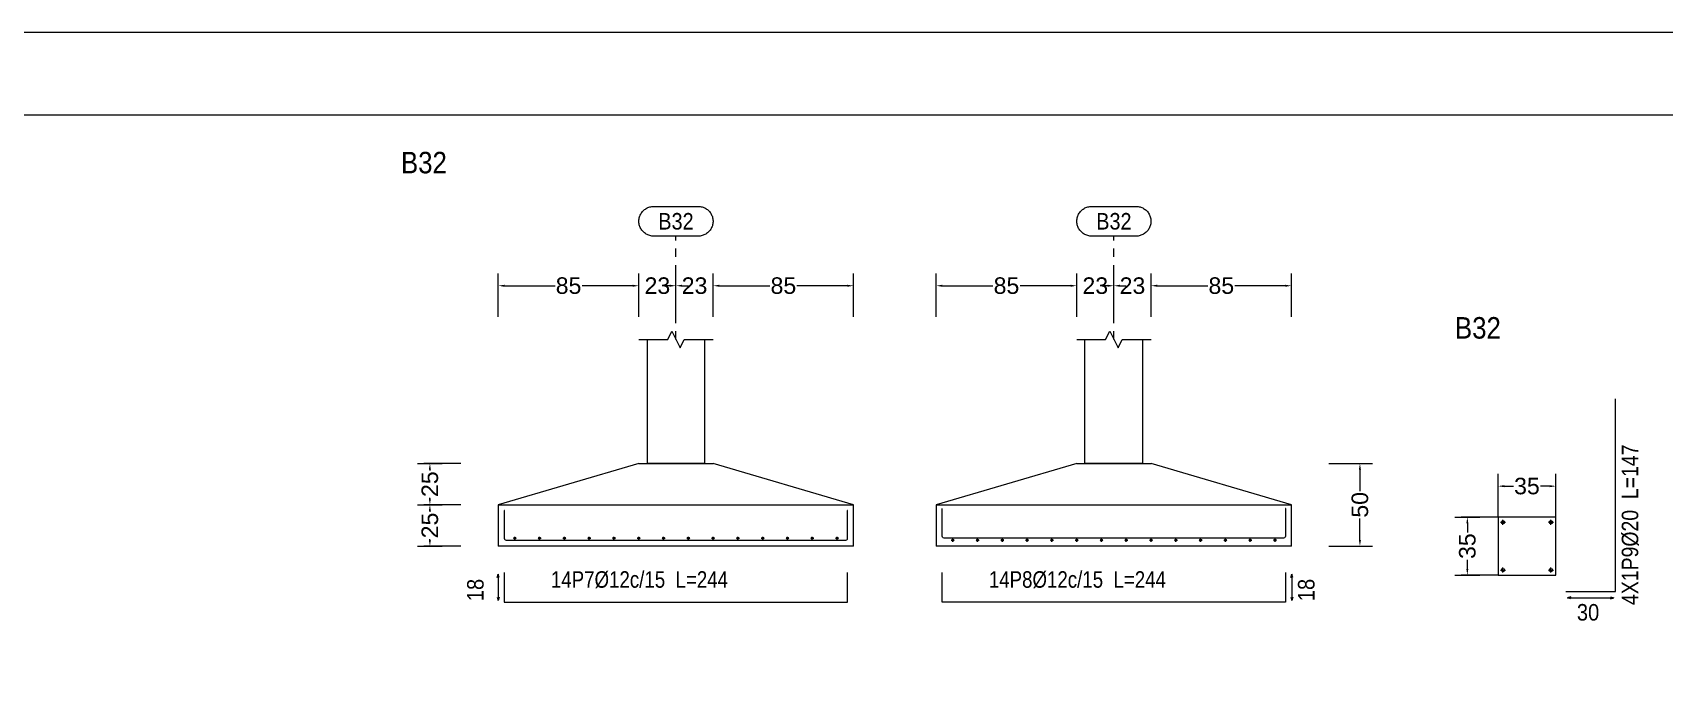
# Model space of a CAD drawing. Header units: millimetres. Extents: x 0 to 147, y 0 to 144.
# Drawn here: x 112.28 to 132.03, y 83.89 to 91.58 of the extents above; entities that cross this region are included whole.
import ezdxf
from ezdxf.enums import TextEntityAlignment as Align

# ---------------------------------------------------------------- set-up
doc = ezdxf.new("R2010")
doc.units = ezdxf.units.MM
doc.linetypes.add('CYPE_PUNTO', pattern=[0.075, 0, -0.075])
for name, color, linetype, lineweight in [('CIM_COTAS', 2, 'Continuous', 0), ('CIM_DIB_ARMADOS', 4, 'Continuous', 0), ('CIM_GEOMETRIA', 2, 'Continuous', 0), ('CIM_REFEREN', 2, 'Continuous', 0), ('CIM_TXT_ARMADOS', 3, 'Continuous', 0), ('RECUAD_LIMITES', 2, 'Continuous', 0), ('RECUAD_MARCO', 1, 'Continuous', 20)]:
    doc.layers.add(name, color=color, linetype=linetype, lineweight=lineweight)
doc.styles.add('CYPETXT_0.3_romans', font='arial.ttf', dxfattribs={"height": 0.2})
doc.styles.add('CYPETXT_romans', font='arial.ttf', dxfattribs={"height": 0.2})
doc.dimstyles.new('cype_arrow', dxfattribs={"dimtxt": 0.18, "dimasz": 0.075, "dimexe": 0.075, "dimexo": 0.075, "dimgap": 0, "dimtad": 0, "dimdec": 4, "dimzin": 0, "dimdsep": 46, "dimtxsty": 'CYPETXT_0.3_romans', "dimcen": 0.09, "dimadec": 0, "dimazin": 0, "dimtfac": 1, "dimtdec": 4, "dimtofl": 0, "dimtmove": 2, "dimatfit": 3, "dimfxl": 1, "dimtolj": 1, "dimtzin": 0, "dimarcsym": 0})

# ---------------------------------------------------------------- blocks, each defined once
blk = doc.blocks.new('*D243')
at = {"layer": 'CIM_COTAS', "color": 0, "lineweight": -2, "transparency": 16777216}
for p, q in [((117.92, 88.148), (117.92, 88.598)), ((117.995, 88.523), (118.606, 88.523)), ((119.545, 88.523), (118.934, 88.523)), ((119.62, 88.148), (119.62, 88.598))]:
    blk.add_line(p, q, dxfattribs=at)
at = {"layer": 'CIM_COTAS', "color": 0, "transparency": 16777216}
for points in [[(117.995, 88.535), (117.995, 88.51), (117.92, 88.523)], [(119.545, 88.535), (119.545, 88.51), (119.62, 88.523)]]:
    blk.add_solid(points, dxfattribs=at)
at = {"layer": 'Defpoints', "color": 0, "transparency": 16777216}
for p in [(119.62, 88.523), (117.92, 88.073), (119.62, 88.073)]:
    blk.add_point(p, dxfattribs=at)
at = {"layer": 'CIM_COTAS', "color": 0, "transparency": 16777216, "insert": (118.77, 88.523), "char_height": 0.2, "attachment_point": 5, "style": 'CYPETXT_0.3_romans'}
blk.add_mtext('\\A1;85', dxfattribs=at)
blk = doc.blocks.new('*D244')
at = {"layer": 'CIM_COTAS', "color": 0, "lineweight": -2, "transparency": 16777216}
for p, q in [((119.54497, 88.5228), (119.46997, 88.5228)), ((119.61997, 88.1478), (119.61997, 88.5978)), ((120.06997, 88.1478), (120.06997, 88.5978)), ((120.14497, 88.5228), (120.21997, 88.5228))]:
    blk.add_line(p, q, dxfattribs=at)
at = {"layer": 'CIM_COTAS', "color": 0, "transparency": 16777216}
for points in [[(119.54497, 88.5353), (119.54497, 88.5103), (119.61997, 88.5228)], [(120.14497, 88.5353), (120.14497, 88.5103), (120.06997, 88.5228)]]:
    blk.add_solid(points, dxfattribs=at)
at = {"layer": 'Defpoints', "color": 0, "transparency": 16777216}
for p in [(120.06997, 88.5228), (119.61997, 88.0728), (120.06997, 88.0728)]:
    blk.add_point(p, dxfattribs=at)
at = {"layer": 'CIM_COTAS', "color": 0, "transparency": 16777216, "insert": (119.84497, 88.5228), "char_height": 0.2, "attachment_point": 5, "style": 'CYPETXT_0.3_romans'}
blk.add_mtext('\\A1;23', dxfattribs=at)
blk = doc.blocks.new('*D245')
at = {"layer": 'CIM_COTAS', "color": 0, "lineweight": -2, "transparency": 16777216}
for p, q in [((119.99497, 88.5228), (119.91997, 88.5228)), ((120.06997, 88.1478), (120.06997, 88.5978)), ((120.51997, 88.1478), (120.51997, 88.5978)), ((120.59497, 88.5228), (120.66997, 88.5228))]:
    blk.add_line(p, q, dxfattribs=at)
at = {"layer": 'CIM_COTAS', "color": 0, "transparency": 16777216}
for points in [[(119.99497, 88.5353), (119.99497, 88.5103), (120.06997, 88.5228)], [(120.59497, 88.5353), (120.59497, 88.5103), (120.51997, 88.5228)]]:
    blk.add_solid(points, dxfattribs=at)
at = {"layer": 'Defpoints', "color": 0, "transparency": 16777216}
for p in [(120.51997, 88.5228), (120.06997, 88.0728), (120.51997, 88.0728)]:
    blk.add_point(p, dxfattribs=at)
at = {"layer": 'CIM_COTAS', "color": 0, "transparency": 16777216, "insert": (120.29497, 88.5228), "char_height": 0.2, "attachment_point": 5, "style": 'CYPETXT_0.3_romans'}
blk.add_mtext('\\A1;23', dxfattribs=at)
blk = doc.blocks.new('*D246')
at = {"layer": 'CIM_COTAS', "color": 0, "lineweight": -2, "transparency": 16777216}
for p, q in [((120.52, 88.148), (120.52, 88.598)), ((120.595, 88.523), (121.206, 88.523)), ((122.145, 88.523), (121.534, 88.523)), ((122.22, 88.148), (122.22, 88.598))]:
    blk.add_line(p, q, dxfattribs=at)
at = {"layer": 'CIM_COTAS', "color": 0, "transparency": 16777216}
for points in [[(120.595, 88.535), (120.595, 88.51), (120.52, 88.523)], [(122.145, 88.535), (122.145, 88.51), (122.22, 88.523)]]:
    blk.add_solid(points, dxfattribs=at)
at = {"layer": 'Defpoints', "color": 0, "transparency": 16777216}
for p in [(122.22, 88.523), (120.52, 88.073), (122.22, 88.073)]:
    blk.add_point(p, dxfattribs=at)
at = {"layer": 'CIM_COTAS', "color": 0, "transparency": 16777216, "insert": (121.37, 88.523), "char_height": 0.2, "attachment_point": 5, "style": 'CYPETXT_0.3_romans'}
blk.add_mtext('\\A1;85', dxfattribs=at)
blk = doc.blocks.new('*D247')
at = {"layer": 'CIM_COTAS', "color": 0, "lineweight": -2, "transparency": 16777216}
for p, q in [((117.467, 85.872), (117.017, 85.872)), ((117.092, 85.797), (117.092, 85.788)), ((117.467, 85.372), (117.017, 85.372)), ((117.092, 85.447), (117.092, 85.456))]:
    blk.add_line(p, q, dxfattribs=at)
at = {"layer": 'CIM_COTAS', "color": 0, "transparency": 16777216}
for points in [[(117.079, 85.797), (117.104, 85.797), (117.092, 85.872)], [(117.079, 85.447), (117.104, 85.447), (117.092, 85.372)]]:
    blk.add_solid(points, dxfattribs=at)
at = {"layer": 'Defpoints', "color": 0, "transparency": 16777216}
for p in [(117.092, 85.872), (117.542, 85.872), (117.542, 85.372)]:
    blk.add_point(p, dxfattribs=at)
at = {"layer": 'CIM_COTAS', "color": 0, "transparency": 16777216, "insert": (117.092, 85.622), "char_height": 0.2, "attachment_point": 5, "rotation": 90, "style": 'CYPETXT_0.3_romans'}
blk.add_mtext('\\A1;25', dxfattribs=at)
blk = doc.blocks.new('*D248')
at = {"layer": 'CIM_COTAS', "color": 0, "lineweight": -2, "transparency": 16777216}
for p, q in [((117.467, 86.372), (117.017, 86.372)), ((117.092, 86.297), (117.092, 86.288)), ((117.092, 85.947), (117.092, 85.956)), ((117.467, 85.872), (117.017, 85.872))]:
    blk.add_line(p, q, dxfattribs=at)
at = {"layer": 'CIM_COTAS', "color": 0, "transparency": 16777216}
for points in [[(117.079, 86.297), (117.104, 86.297), (117.092, 86.372)], [(117.079, 85.947), (117.104, 85.947), (117.092, 85.872)]]:
    blk.add_solid(points, dxfattribs=at)
at = {"layer": 'Defpoints', "color": 0, "transparency": 16777216}
for p in [(117.092, 86.372), (117.542, 86.372), (117.542, 85.872)]:
    blk.add_point(p, dxfattribs=at)
at = {"layer": 'CIM_COTAS', "color": 0, "transparency": 16777216, "insert": (117.092, 86.122), "char_height": 0.2, "attachment_point": 5, "rotation": 90, "style": 'CYPETXT_0.3_romans'}
blk.add_mtext('\\A1;25', dxfattribs=at)
blk = doc.blocks.new('*D249')
at = {"layer": 'CIM_COTAS', "color": 0, "lineweight": -2, "transparency": 16777216}
for p, q in [((123.22, 88.148), (123.22, 88.598)), ((123.295, 88.523), (123.906, 88.523)), ((124.845, 88.523), (124.234, 88.523)), ((124.92, 88.148), (124.92, 88.598))]:
    blk.add_line(p, q, dxfattribs=at)
at = {"layer": 'CIM_COTAS', "color": 0, "transparency": 16777216}
for points in [[(123.295, 88.535), (123.295, 88.51), (123.22, 88.523)], [(124.845, 88.535), (124.845, 88.51), (124.92, 88.523)]]:
    blk.add_solid(points, dxfattribs=at)
at = {"layer": 'Defpoints', "color": 0, "transparency": 16777216}
for p in [(124.92, 88.523), (123.22, 88.073), (124.92, 88.073)]:
    blk.add_point(p, dxfattribs=at)
at = {"layer": 'CIM_COTAS', "color": 0, "transparency": 16777216, "insert": (124.07, 88.523), "char_height": 0.2, "attachment_point": 5, "style": 'CYPETXT_0.3_romans'}
blk.add_mtext('\\A1;85', dxfattribs=at)
blk = doc.blocks.new('*D250')
at = {"layer": 'CIM_COTAS', "color": 0, "lineweight": -2, "transparency": 16777216}
for p, q in [((124.84497, 88.5228), (124.76997, 88.5228)), ((124.91997, 88.1478), (124.91997, 88.5978)), ((125.36997, 88.1478), (125.36997, 88.5978)), ((125.44497, 88.5228), (125.51997, 88.5228))]:
    blk.add_line(p, q, dxfattribs=at)
at = {"layer": 'CIM_COTAS', "color": 0, "transparency": 16777216}
for points in [[(124.84497, 88.5353), (124.84497, 88.5103), (124.91997, 88.5228)], [(125.44497, 88.5353), (125.44497, 88.5103), (125.36997, 88.5228)]]:
    blk.add_solid(points, dxfattribs=at)
at = {"layer": 'Defpoints', "color": 0, "transparency": 16777216}
for p in [(125.36997, 88.5228), (124.91997, 88.0728), (125.36997, 88.0728)]:
    blk.add_point(p, dxfattribs=at)
at = {"layer": 'CIM_COTAS', "color": 0, "transparency": 16777216, "insert": (125.14497, 88.5228), "char_height": 0.2, "attachment_point": 5, "style": 'CYPETXT_0.3_romans'}
blk.add_mtext('\\A1;23', dxfattribs=at)
blk = doc.blocks.new('*D251')
at = {"layer": 'CIM_COTAS', "color": 0, "lineweight": -2, "transparency": 16777216}
for p, q in [((125.29497, 88.5228), (125.21997, 88.5228)), ((125.36997, 88.1478), (125.36997, 88.5978)), ((125.81997, 88.1478), (125.81997, 88.5978)), ((125.89497, 88.5228), (125.96997, 88.5228))]:
    blk.add_line(p, q, dxfattribs=at)
at = {"layer": 'CIM_COTAS', "color": 0, "transparency": 16777216}
for points in [[(125.29497, 88.5353), (125.29497, 88.5103), (125.36997, 88.5228)], [(125.89497, 88.5353), (125.89497, 88.5103), (125.81997, 88.5228)]]:
    blk.add_solid(points, dxfattribs=at)
at = {"layer": 'Defpoints', "color": 0, "transparency": 16777216}
for p in [(125.81997, 88.5228), (125.36997, 88.0728), (125.81997, 88.0728)]:
    blk.add_point(p, dxfattribs=at)
at = {"layer": 'CIM_COTAS', "color": 0, "transparency": 16777216, "insert": (125.59497, 88.5228), "char_height": 0.2, "attachment_point": 5, "style": 'CYPETXT_0.3_romans'}
blk.add_mtext('\\A1;23', dxfattribs=at)
blk = doc.blocks.new('*D252')
at = {"layer": 'CIM_COTAS', "color": 0, "lineweight": -2, "transparency": 16777216}
for p, q in [((125.82, 88.148), (125.82, 88.598)), ((125.895, 88.523), (126.506, 88.523)), ((127.445, 88.523), (126.834, 88.523)), ((127.52, 88.148), (127.52, 88.598))]:
    blk.add_line(p, q, dxfattribs=at)
at = {"layer": 'CIM_COTAS', "color": 0, "transparency": 16777216}
for points in [[(125.895, 88.535), (125.895, 88.51), (125.82, 88.523)], [(127.445, 88.535), (127.445, 88.51), (127.52, 88.523)]]:
    blk.add_solid(points, dxfattribs=at)
at = {"layer": 'Defpoints', "color": 0, "transparency": 16777216}
for p in [(127.52, 88.523), (125.82, 88.073), (127.52, 88.073)]:
    blk.add_point(p, dxfattribs=at)
at = {"layer": 'CIM_COTAS', "color": 0, "transparency": 16777216, "insert": (126.67, 88.523), "char_height": 0.2, "attachment_point": 5, "style": 'CYPETXT_0.3_romans'}
blk.add_mtext('\\A1;85', dxfattribs=at)
blk = doc.blocks.new('*D253')
at = {"layer": 'CIM_COTAS', "color": 0, "lineweight": -2, "transparency": 16777216}
for p, q in [((127.973, 86.372), (128.423, 86.372)), ((128.348, 86.297), (128.348, 86.036)), ((128.348, 85.447), (128.348, 85.708)), ((127.973, 85.372), (128.423, 85.372))]:
    blk.add_line(p, q, dxfattribs=at)
at = {"layer": 'CIM_COTAS', "color": 0, "transparency": 16777216}
for points in [[(128.335, 86.297), (128.36, 86.297), (128.348, 86.372)], [(128.335, 85.447), (128.36, 85.447), (128.348, 85.372)]]:
    blk.add_solid(points, dxfattribs=at)
at = {"layer": 'Defpoints', "color": 0, "transparency": 16777216}
for p in [(127.898, 86.372), (128.348, 86.372), (127.898, 85.372)]:
    blk.add_point(p, dxfattribs=at)
at = {"layer": 'CIM_COTAS', "color": 0, "transparency": 16777216, "insert": (128.348, 85.872), "char_height": 0.2, "attachment_point": 5, "rotation": 90, "style": 'CYPETXT_0.3_romans'}
blk.add_mtext('\\A1;50', dxfattribs=at)
blk = doc.blocks.new('*D256')
at = {"layer": 'CIM_COTAS', "color": 0, "lineweight": -2, "transparency": 16777216}
for p, q in [((130.019, 85.723), (130.019, 86.173)), ((130.719, 85.723), (130.719, 86.173)), ((130.094, 86.098), (130.205, 86.098)), ((130.644, 86.098), (130.533, 86.098))]:
    blk.add_line(p, q, dxfattribs=at)
at = {"layer": 'CIM_COTAS', "color": 0, "transparency": 16777216}
for points in [[(130.094, 86.11), (130.094, 86.085), (130.019, 86.098)], [(130.644, 86.11), (130.644, 86.085), (130.719, 86.098)]]:
    blk.add_solid(points, dxfattribs=at)
at = {"layer": 'Defpoints', "color": 0, "transparency": 16777216}
for p in [(130.719, 86.098), (130.019, 85.648), (130.719, 85.648)]:
    blk.add_point(p, dxfattribs=at)
at = {"layer": 'CIM_COTAS', "color": 0, "transparency": 16777216, "insert": (130.369, 86.098), "char_height": 0.2, "attachment_point": 5, "style": 'CYPETXT_0.3_romans'}
blk.add_mtext('\\A1;35', dxfattribs=at)
blk = doc.blocks.new('*D257')
at = {"layer": 'CIM_COTAS', "color": 0, "lineweight": -2, "transparency": 16777216}
for p, q in [((130.023, 85.722), (129.573, 85.722)), ((129.648, 85.647), (129.648, 85.536)), ((129.648, 85.097), (129.648, 85.208)), ((130.023, 85.022), (129.573, 85.022))]:
    blk.add_line(p, q, dxfattribs=at)
at = {"layer": 'CIM_COTAS', "color": 0, "transparency": 16777216}
for points in [[(129.635, 85.647), (129.66, 85.647), (129.648, 85.722)], [(129.635, 85.097), (129.66, 85.097), (129.648, 85.022)]]:
    blk.add_solid(points, dxfattribs=at)
at = {"layer": 'Defpoints', "color": 0, "transparency": 16777216}
for p in [(129.648, 85.722), (130.098, 85.722), (130.098, 85.022)]:
    blk.add_point(p, dxfattribs=at)
at = {"layer": 'CIM_COTAS', "color": 0, "transparency": 16777216, "insert": (129.648, 85.372), "char_height": 0.2, "attachment_point": 5, "rotation": 90, "style": 'CYPETXT_0.3_romans'}
blk.add_mtext('\\A1;35', dxfattribs=at)

msp = doc.modelspace()

# ---------------------------------------------------------------- hatches: boundary and pattern name
at = {"layer": 'CIM_DIB_ARMADOS'}
h = msp.add_hatch(color=256, dxfattribs=at)
edge = h.paths.add_edge_path(flags=0)
edge.add_arc((117.99197, 85.8038), 0.0016, 0, 360)
h = msp.add_hatch(color=256, dxfattribs=at)
edge = h.paths.add_edge_path(flags=0)
edge.add_arc((122.14797, 85.8038), 0.0016, 0, 360)
h = msp.add_hatch(color=256, dxfattribs=at)
edge = h.paths.add_edge_path(flags=0)
edge.add_arc((123.29197, 85.8278), 0.0016, 0, 360)
h = msp.add_hatch(color=256, dxfattribs=at)
edge = h.paths.add_edge_path(flags=0)
edge.add_arc((127.44797, 85.8278), 0.0016, 0, 360)

# ---------------------------------------------------------------- linework, layer by layer
at = {"layer": 'CIM_COTAS', "linetype": 'CYPE_PUNTO'}
for p, q in [((120.06997, 87.8718), (120.06997, 89.1228)), ((125.36997, 87.8718), (125.36997, 89.1228))]:
    msp.add_line(p, q, dxfattribs=at)
at = {"layer": 'CIM_COTAS'}
for p, q in [((117.91997, 88.3728), (117.91997, 88.6728)), ((119.61997, 88.3728), (119.61997, 88.6728)), ((119.61997, 88.3728), (119.61997, 88.6728)), ((120.06997, 88.3728), (120.06997, 88.6728)), ((120.06997, 88.3728), (120.06997, 88.6728)), ((120.51997, 88.3728), (120.51997, 88.6728)), ((120.51997, 88.3728), (120.51997, 88.6728)), ((122.21997, 88.3728), (122.21997, 88.6728)), ((123.21997, 88.3728), (123.21997, 88.6728)), ((124.91997, 88.3728), (124.91997, 88.6728)), ((124.91997, 88.3728), (124.91997, 88.6728)), ((125.36997, 88.3728), (125.36997, 88.6728)), ((125.36997, 88.3728), (125.36997, 88.6728)), ((125.81997, 88.3728), (125.81997, 88.6728)), ((125.81997, 88.3728), (125.81997, 88.6728)), ((127.51997, 88.3728), (127.51997, 88.6728)), ((116.94197, 86.3718), (117.24197, 86.3718)), ((128.19797, 86.3718), (128.49797, 86.3718)), ((130.01922, 85.9478), (130.01922, 86.2478)), ((130.71922, 85.9478), (130.71922, 86.2478)), ((116.94197, 85.8718), (117.24197, 85.8718)), ((116.94197, 85.8718), (117.24197, 85.8718)), ((129.49797, 85.7218), (129.79797, 85.7218)), ((116.94197, 85.3718), (117.24197, 85.3718)), ((128.19797, 85.3718), (128.49797, 85.3718)), ((129.49797, 85.0218), (129.79797, 85.0218))]:
    msp.add_line(p, q, dxfattribs=at)
for points in [[(120.33847, 89.4828), (120.35049, 89.4824), (120.36246, 89.48119), (120.37432, 89.47919), (120.38603, 89.4764), (120.39751, 89.47284), (120.40874, 89.46852), (120.41965, 89.46345), (120.4302, 89.45767), (120.44034, 89.4512), (120.45002, 89.44406), (120.45921, 89.4363), (120.46786, 89.42793), (120.47593, 89.41901), (120.48338, 89.40957), (120.49019, 89.39965), (120.49632, 89.3893), (120.50175, 89.37857), (120.50644, 89.36749), (120.51039, 89.35613), (120.51357, 89.34453), (120.51596, 89.33274), (120.51757, 89.32082), (120.51837, 89.30881), (120.51837, 89.29679), (120.51757, 89.28478), (120.51596, 89.27286), (120.51357, 89.26107), (120.51039, 89.24947), (120.50644, 89.23811), (120.50175, 89.22703), (120.49632, 89.2163), (120.49019, 89.20595), (120.48338, 89.19603), (120.47593, 89.18659), (120.46786, 89.17767), (120.45921, 89.1693), (120.45002, 89.16154), (120.44034, 89.1544), (120.4302, 89.14793), (120.41965, 89.14215), (120.40874, 89.13708), (120.39751, 89.13276), (120.38603, 89.1292), (120.37432, 89.12641), (120.36246, 89.12441), (120.35049, 89.1232), (120.33847, 89.1228), (119.80147, 89.1228), (119.78945, 89.1232), (119.77748, 89.12441), (119.76562, 89.12641), (119.75391, 89.1292), (119.74243, 89.13276), (119.7312, 89.13708), (119.72029, 89.14215), (119.70974, 89.14793), (119.6996, 89.1544), (119.68992, 89.16154), (119.68073, 89.1693), (119.67208, 89.17767), (119.66401, 89.18659), (119.65656, 89.19603), (119.64975, 89.20595), (119.64362, 89.2163), (119.63819, 89.22703), (119.6335, 89.23811), (119.62955, 89.24947), (119.62637, 89.26107), (119.62398, 89.27286), (119.62237, 89.28478), (119.62157, 89.29679), (119.62157, 89.30881), (119.62237, 89.32082), (119.62398, 89.33274), (119.62637, 89.34453), (119.62955, 89.35613), (119.6335, 89.36749), (119.63819, 89.37857), (119.64362, 89.3893), (119.64975, 89.39965), (119.65656, 89.40957), (119.66401, 89.41901), (119.67208, 89.42793), (119.68073, 89.4363), (119.68992, 89.44406), (119.6996, 89.4512), (119.70974, 89.45767), (119.72029, 89.46345), (119.7312, 89.46852), (119.74243, 89.47284), (119.75391, 89.4764), (119.76562, 89.47919), (119.77748, 89.48119), (119.78945, 89.4824), (119.80147, 89.4828), (120.33847, 89.4828)], [(125.63847, 89.4828), (125.65049, 89.4824), (125.66246, 89.48119), (125.67432, 89.47919), (125.68603, 89.4764), (125.69751, 89.47284), (125.70874, 89.46852), (125.71965, 89.46345), (125.7302, 89.45767), (125.74034, 89.4512), (125.75002, 89.44406), (125.75921, 89.4363), (125.76786, 89.42793), (125.77593, 89.41901), (125.78338, 89.40957), (125.79019, 89.39965), (125.79632, 89.3893), (125.80175, 89.37857), (125.80644, 89.36749), (125.81039, 89.35613), (125.81357, 89.34453), (125.81596, 89.33274), (125.81757, 89.32082), (125.81837, 89.30881), (125.81837, 89.29679), (125.81757, 89.28478), (125.81596, 89.27286), (125.81357, 89.26107), (125.81039, 89.24947), (125.80644, 89.23811), (125.80175, 89.22703), (125.79632, 89.2163), (125.79019, 89.20595), (125.78338, 89.19603), (125.77593, 89.18659), (125.76786, 89.17767), (125.75921, 89.1693), (125.75002, 89.16154), (125.74034, 89.1544), (125.7302, 89.14793), (125.71965, 89.14215), (125.70874, 89.13708), (125.69751, 89.13276), (125.68603, 89.1292), (125.67432, 89.12641), (125.66246, 89.12441), (125.65049, 89.1232), (125.63847, 89.1228), (125.10147, 89.1228), (125.08945, 89.1232), (125.07748, 89.12441), (125.06562, 89.12641), (125.05391, 89.1292), (125.04243, 89.13276), (125.0312, 89.13708), (125.02029, 89.14215), (125.00974, 89.14793), (124.9996, 89.1544), (124.98992, 89.16154), (124.98073, 89.1693), (124.97208, 89.17767), (124.96401, 89.18659), (124.95656, 89.19603), (124.94975, 89.20595), (124.94362, 89.2163), (124.93819, 89.22703), (124.9335, 89.23811), (124.92955, 89.24947), (124.92637, 89.26107), (124.92398, 89.27286), (124.92237, 89.28478), (124.92157, 89.29679), (124.92157, 89.30881), (124.92237, 89.32082), (124.92398, 89.33274), (124.92637, 89.34453), (124.92955, 89.35613), (124.9335, 89.36749), (124.93819, 89.37857), (124.94362, 89.3893), (124.94975, 89.39965), (124.95656, 89.40957), (124.96401, 89.41901), (124.97208, 89.42793), (124.98073, 89.4363), (124.98992, 89.44406), (124.9996, 89.4512), (125.00974, 89.45767), (125.02029, 89.46345), (125.0312, 89.46852), (125.04243, 89.47284), (125.05391, 89.4764), (125.06562, 89.47919), (125.07748, 89.48119), (125.08945, 89.4824), (125.10147, 89.4828), (125.63847, 89.4828)]]:
    msp.add_lwpolyline(points, close=True, dxfattribs=at)
at = {"layer": 'CIM_DIB_ARMADOS'}
for p, q in [((130.04922, 85.6618), (130.10922, 85.6618)), ((130.04922, 85.6618), (130.10922, 85.6618)), ((130.07922, 85.6318), (130.07922, 85.6918)), ((130.07922, 85.6318), (130.07922, 85.6918)), ((130.62922, 85.6618), (130.68922, 85.6618)), ((130.62922, 85.6618), (130.68922, 85.6618)), ((130.65922, 85.6318), (130.65922, 85.6918)), ((130.65922, 85.6318), (130.65922, 85.6918)), ((118.10197, 85.4678), (118.13797, 85.4678)), ((118.11997, 85.4498), (118.11997, 85.4858)), ((118.40197, 85.4678), (118.43797, 85.4678)), ((118.41997, 85.4498), (118.41997, 85.4858)), ((118.70197, 85.4678), (118.73797, 85.4678)), ((118.71997, 85.4498), (118.71997, 85.4858)), ((119.00197, 85.4678), (119.03797, 85.4678)), ((119.01997, 85.4498), (119.01997, 85.4858)), ((119.30197, 85.4678), (119.33797, 85.4678)), ((119.31997, 85.4498), (119.31997, 85.4858)), ((119.60197, 85.4678), (119.63797, 85.4678)), ((119.61997, 85.4498), (119.61997, 85.4858)), ((119.90197, 85.4678), (119.93797, 85.4678)), ((119.91997, 85.4498), (119.91997, 85.4858)), ((120.20197, 85.4678), (120.23797, 85.4678)), ((120.21997, 85.4498), (120.21997, 85.4858)), ((120.50197, 85.4678), (120.53797, 85.4678)), ((120.51997, 85.4498), (120.51997, 85.4858)), ((120.80197, 85.4678), (120.83797, 85.4678)), ((120.81997, 85.4498), (120.81997, 85.4858)), ((121.10197, 85.4678), (121.13797, 85.4678)), ((121.11997, 85.4498), (121.11997, 85.4858)), ((121.40197, 85.4678), (121.43797, 85.4678)), ((121.41997, 85.4498), (121.41997, 85.4858)), ((121.70197, 85.4678), (121.73797, 85.4678)), ((121.71997, 85.4498), (121.71997, 85.4858)), ((122.00197, 85.4678), (122.03797, 85.4678)), ((122.01997, 85.4498), (122.01997, 85.4858)), ((123.40197, 85.4438), (123.43797, 85.4438)), ((123.41997, 85.4258), (123.41997, 85.4618)), ((123.70197, 85.4438), (123.73797, 85.4438)), ((123.71997, 85.4258), (123.71997, 85.4618)), ((124.00197, 85.4438), (124.03797, 85.4438)), ((124.01997, 85.4258), (124.01997, 85.4618)), ((124.30197, 85.4438), (124.33797, 85.4438)), ((124.31997, 85.4258), (124.31997, 85.4618)), ((124.60197, 85.4438), (124.63797, 85.4438)), ((124.61997, 85.4258), (124.61997, 85.4618)), ((124.90197, 85.4438), (124.93797, 85.4438)), ((124.91997, 85.4258), (124.91997, 85.4618)), ((125.20197, 85.4438), (125.23797, 85.4438)), ((125.21997, 85.4258), (125.21997, 85.4618)), ((125.50197, 85.4438), (125.53797, 85.4438)), ((125.51997, 85.4258), (125.51997, 85.4618)), ((125.80197, 85.4438), (125.83797, 85.4438)), ((125.81997, 85.4258), (125.81997, 85.4618)), ((126.10197, 85.4438), (126.13797, 85.4438)), ((126.11997, 85.4258), (126.11997, 85.4618)), ((126.40197, 85.4438), (126.43797, 85.4438)), ((126.41997, 85.4258), (126.41997, 85.4618)), ((126.70197, 85.4438), (126.73797, 85.4438)), ((126.71997, 85.4258), (126.71997, 85.4618)), ((127.00197, 85.4438), (127.03797, 85.4438)), ((127.01997, 85.4258), (127.01997, 85.4618)), ((127.30197, 85.4438), (127.33797, 85.4438)), ((127.31997, 85.4258), (127.31997, 85.4618)), ((130.04922, 85.0818), (130.10922, 85.0818)), ((130.04922, 85.0818), (130.10922, 85.0818)), ((130.07922, 85.0518), (130.07922, 85.1118)), ((130.07922, 85.0518), (130.07922, 85.1118)), ((130.62922, 85.0818), (130.68922, 85.0818)), ((130.62922, 85.0818), (130.68922, 85.0818)), ((130.65922, 85.0518), (130.65922, 85.1118)), ((130.65922, 85.0518), (130.65922, 85.1118))]:
    msp.add_line(p, q, dxfattribs=at)
for points in [[(130.84122, 84.8218), (131.44122, 84.8218), (131.44122, 87.1538)], [(117.99197, 85.8038), (117.99197, 85.4678), (117.99519, 85.4558), (118.00397, 85.44702), (118.01597, 85.4438), (122.12397, 85.4438), (122.13597, 85.44702), (122.14475, 85.4558), (122.14797, 85.4678), (122.14797, 85.8038)], [(127.44797, 85.8278), (127.44797, 85.4918), (127.44475, 85.4798), (127.43597, 85.47102), (127.42397, 85.4678), (123.31597, 85.4678), (123.30397, 85.47102), (123.29519, 85.4798), (123.29197, 85.4918), (123.29197, 85.8278)], [(117.99197, 85.0538), (117.99197, 84.6938), (122.14797, 84.6938), (122.14797, 85.0538)], [(127.44797, 85.0538), (127.44797, 84.6938), (123.29197, 84.6938), (123.29197, 85.0538)]]:
    msp.add_lwpolyline(points, dxfattribs=at)
for centre, radius in [((117.99197, 85.8038), 0.0016), ((122.14797, 85.8038), 0.0016), ((123.29197, 85.8278), 0.0016), ((127.44797, 85.8278), 0.0016), ((130.07922, 85.6618), 0.02), ((130.07922, 85.6618), 0.02), ((130.65922, 85.6618), 0.02), ((130.65922, 85.6618), 0.02), ((118.11997, 85.4678), 0.012), ((118.41997, 85.4678), 0.012), ((118.71997, 85.4678), 0.012), ((119.01997, 85.4678), 0.012), ((119.31997, 85.4678), 0.012), ((119.61997, 85.4678), 0.012), ((119.91997, 85.4678), 0.012), ((120.21997, 85.4678), 0.012), ((120.51997, 85.4678), 0.012), ((120.81997, 85.4678), 0.012), ((121.11997, 85.4678), 0.012), ((121.41997, 85.4678), 0.012), ((121.71997, 85.4678), 0.012), ((122.01997, 85.4678), 0.012), ((123.41997, 85.4438), 0.012), ((123.71997, 85.4438), 0.012), ((124.01997, 85.4438), 0.012), ((124.31997, 85.4438), 0.012), ((124.61997, 85.4438), 0.012), ((124.91997, 85.4438), 0.012), ((125.21997, 85.4438), 0.012), ((125.51997, 85.4438), 0.012), ((125.81997, 85.4438), 0.012), ((126.11997, 85.4438), 0.012), ((126.41997, 85.4438), 0.012), ((126.71997, 85.4438), 0.012), ((127.01997, 85.4438), 0.012), ((127.31997, 85.4438), 0.012), ((130.07922, 85.0818), 0.02), ((130.07922, 85.0818), 0.02), ((130.65922, 85.0818), 0.02), ((130.65922, 85.0818), 0.02)]:
    msp.add_circle(centre, radius, dxfattribs=at)
at = {"layer": 'CIM_GEOMETRIA'}
for p, q in [((119.71997, 87.8718), (119.71997, 86.3718)), ((120.41997, 86.3718), (120.41997, 87.8718)), ((125.01997, 86.3718), (125.01997, 87.8718)), ((125.71997, 86.3718), (125.71997, 87.8718)), ((119.61997, 86.3718), (117.91997, 85.8718)), ((119.61997, 86.3718), (120.51997, 86.3718)), ((120.41997, 86.3718), (119.71997, 86.3718)), ((122.21997, 85.8718), (120.51997, 86.3718)), ((124.91997, 86.3718), (123.21997, 85.8718)), ((124.91997, 86.3718), (125.81997, 86.3718)), ((125.71997, 86.3718), (125.01997, 86.3718)), ((127.51997, 85.8718), (125.81997, 86.3718)), ((117.91997, 85.8718), (122.21997, 85.8718)), ((117.91997, 85.8718), (117.91997, 85.3718)), ((122.21997, 85.3718), (122.21997, 85.8718)), ((123.21997, 85.8718), (127.51997, 85.8718)), ((123.21997, 85.8718), (123.21997, 85.3718)), ((127.51997, 85.3718), (127.51997, 85.8718)), ((122.21997, 85.3718), (117.91997, 85.3718)), ((127.51997, 85.3718), (123.21997, 85.3718))]:
    msp.add_line(p, q, dxfattribs=at)
for points in [[(119.61997, 87.8718), (119.96997, 87.8718), (120.01997, 87.9718), (120.11997, 87.7718), (120.16997, 87.8718), (120.51997, 87.8718)], [(124.91997, 87.8718), (125.26997, 87.8718), (125.31997, 87.9718), (125.41997, 87.7718), (125.46997, 87.8718), (125.81997, 87.8718)]]:
    msp.add_lwpolyline(points, dxfattribs=at)
msp.add_lwpolyline([(130.01922, 85.0218), (130.71922, 85.0218), (130.71922, 85.7218), (130.01922, 85.7218), (130.01922, 85.0218)], close=True, dxfattribs=at)
at = {"layer": 'CIM_TXT_ARMADOS'}
for p, q in [((117.90447, 84.9936), (117.91697, 85.0336)), ((117.92947, 84.9936), (117.91697, 85.0336)), ((117.91697, 85.0336), (117.91697, 84.714)), ((127.51047, 84.9936), (127.52297, 85.0336)), ((127.53547, 84.9936), (127.52297, 85.0336)), ((127.52297, 85.0336), (127.52297, 84.714)), ((117.90447, 84.754), (117.91697, 84.714)), ((117.92947, 84.754), (117.91697, 84.714)), ((127.51047, 84.754), (127.52297, 84.714)), ((127.53547, 84.754), (127.52297, 84.714)), ((130.90142, 84.7593), (130.86142, 84.7468)), ((130.90142, 84.7343), (130.86142, 84.7468)), ((130.86142, 84.7468), (131.42102, 84.7468)), ((131.38102, 84.7593), (131.42102, 84.7468)), ((131.38102, 84.7343), (131.42102, 84.7468))]:
    msp.add_line(p, q, dxfattribs=at)
at = {"layer": 'RECUAD_LIMITES'}
msp.add_lwpolyline([(88.095, 49.585), (147.495, 49.585), (147.495, 91.585), (88.095, 91.585), (88.095, 49.585)], close=True, dxfattribs=at)
at = {"layer": 'RECUAD_MARCO'}
msp.add_lwpolyline([(90.595, 50.585), (146.495, 50.585), (146.495, 90.585), (90.595, 90.585), (90.595, 50.585)], close=True, dxfattribs=at)

# ---------------------------------------------------------------- texts
at = {"layer": 'CIM_COTAS', "style": 'CYPETXT_romans', "width": 0.8592}
for p in [(120.06997, 89.3028), (125.36997, 89.3028)]:
    msp.add_text('B32', height=0.2, dxfattribs=at).set_placement(p, align=Align.MIDDLE_CENTER)
at = {"layer": 'CIM_REFEREN', "style": 'CYPETXT_romans', "width": 0.8592}
msp.add_text('B32', height=0.26, dxfattribs=at).set_placement((116.74197, 90.1428), align=Align.TOP_LEFT)
at = {"layer": 'CIM_TXT_ARMADOS', "style": 'CYPETXT_romans', "width": 0.8592}
msp.add_text('B32', height=0.26, dxfattribs=at).set_placement((129.49797, 88.1433), align=Align.TOP_LEFT)
at = {"layer": 'CIM_TXT_ARMADOS', "style": 'CYPETXT_romans'}
for s, width, p in [('4X1P9%%c20  L=147', 0.841681, (131.71622, 84.6603)), ('18', 0.872274, (117.74197, 84.7058)), ('18', 0.872274, (127.79797, 84.7058))]:
    msp.add_text(s, height=0.2, rotation=90, dxfattribs=dict(at, width=width)).set_placement(p)
for s, width, p in [('14P7%%c12c/15  L=244', 0.809319, (118.55647, 84.8688)), ('14P8%%c12c/15  L=244', 0.809319, (123.85647, 84.8688)), ('30', 0.872274, (130.97322, 84.4718))]:
    msp.add_text(s, height=0.2, dxfattribs=dict(at, width=width)).set_placement(p)

# ---------------------------------------------------------------- dimensions: what is measured, and where the dimension line sits
at = {"layer": 'CIM_COTAS'}
for p1, p2, distance, text, picture, middle in [((117.91997, 88.0728), (119.61997, 88.0728), 0.45, '85', '*D243', (118.76997, 88.5228)), ((119.61997, 88.0728), (120.06997, 88.0728), 0.45, '23', '*D244', (119.84497, 88.5228)), ((120.06997, 88.0728), (120.51997, 88.0728), 0.45, '23', '*D245', (120.29497, 88.5228)), ((120.51997, 88.0728), (122.21997, 88.0728), 0.45, '85', '*D246', (121.36997, 88.5228)), ((123.21997, 88.0728), (124.91997, 88.0728), 0.45, '85', '*D249', (124.06997, 88.5228)), ((124.91997, 88.0728), (125.36997, 88.0728), 0.45, '23', '*D250', (125.14497, 88.5228)), ((125.36997, 88.0728), (125.81997, 88.0728), 0.45, '23', '*D251', (125.59497, 88.5228)), ((125.81997, 88.0728), (127.51997, 88.0728), 0.45, '85', '*D252', (126.66997, 88.5228)), ((117.54197, 85.8718), (117.54197, 86.3718), 0.45, '25', '*D248', (117.09197, 86.1218)), ((127.89797, 85.3718), (127.89797, 86.3718), -0.45, '50', '*D253', (128.34797, 85.8718)), ((130.01922, 85.6478), (130.71922, 85.6478), 0.45, '35', '*D256', (130.36922, 86.0978)), ((117.54197, 85.3718), (117.54197, 85.8718), 0.45, '25', '*D247', (117.09197, 85.6218)), ((130.09797, 85.0218), (130.09797, 85.7218), 0.45, '35', '*D257', (129.64797, 85.3718))]:
    dim = msp.add_aligned_dim(p1=p1, p2=p2, distance=distance, text=text, dimstyle='cype_arrow', dxfattribs=at)
    dim.commit()
    dim.dimension.update_dxf_attribs({"geometry": picture, "text_midpoint": middle})

doc.saveas('drawing.dxf')
